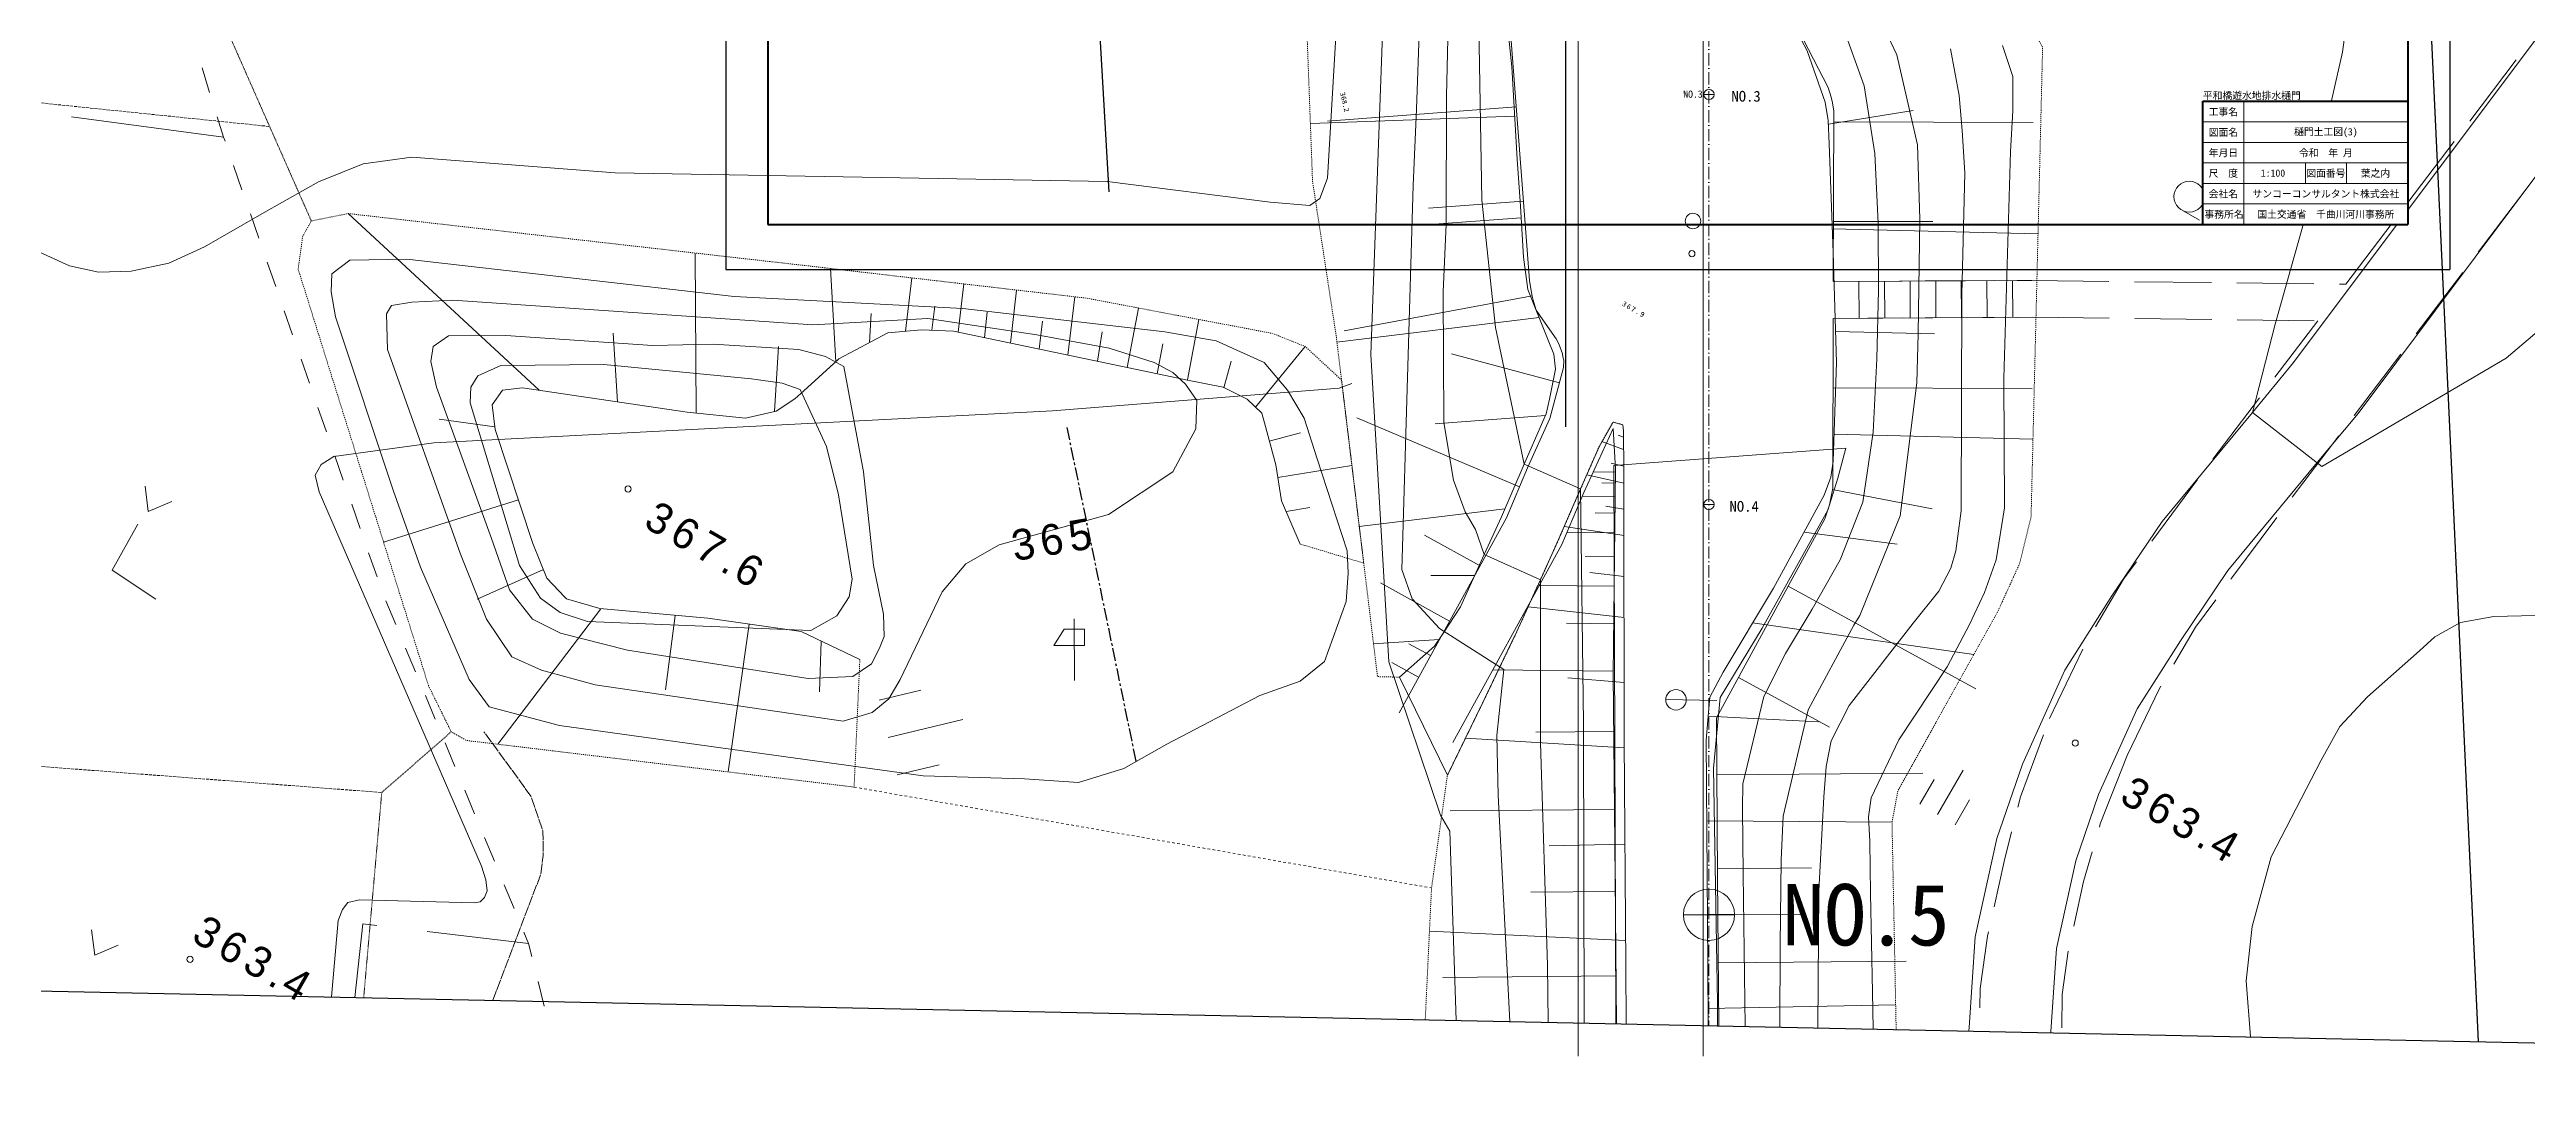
# Model space of a CAD drawing. Header units: millimetres. Extents: x 604133 to 1296463, y 247237 to 595748.
# Drawn here: x 1066809 to 1187629, y 337505 to 388067 of the extents above; entities that cross this region are included whole.
import ezdxf
from ezdxf.enums import TextEntityAlignment as Align

# ---------------------------------------------------------------- set-up
doc = ezdxf.new("R2010")
doc.units = ezdxf.units.MM
doc.header["$LTSCALE"] = 100
for name, pattern in [('561019', [1, 0.5, -0.5]), ('56201', [2.5, 1.25, -1.25]), ('56301', [0.5, 0.25, -0.25]), ('56302', [2, 1.5, -0.5]), ('57103', [5.5, 5, -0.5]), ('CENTER', [2, 1.25, -0.25, 0.25, -0.25]), ('SXF_一点短鎖線', [9.25, 6, -1.5, 0.25, -1.5])]:
    doc.linetypes.add(name, pattern=pattern)
doc.layers.get('Defpoints').update_dxf_attribs({"color": 153})
for name, color, linetype, lineweight in [('D-BGD', 7, 'Continuous', 13), ('D-BGD-数値図化', 7, 'Continuous', 13), ('D-BMK', 2, 'SXF_一点短鎖線', 13), ('D-BMK-HTXT', 7, 'Continuous', 13), ('D-BYP-STR3', 2, 'Continuous', 13), ('D-BYP-TXT', 7, 'Continuous', 13), ('D-TTL', 2, 'Continuous', 140), ('D-TTL-FRAM', 2, 'Continuous', 50), ('D-TTL-LINE', 7, 'Continuous', 13), ('D-TTL-TXT', 7, 'Continuous', 13), ('●予備設計_LP横断', 7, 'Continuous', 13)]:
    doc.layers.add(name, color=color, linetype=linetype, lineweight=lineweight)
doc.layers.add('D-WORK2', color=11, linetype='Continuous', plot=False)
doc.styles.add('MS ゴシック', font='MS Gothic.ttf')
doc.styles.add('Style-WORKING', font='WORKING.shx')
doc.styles.add('ＭＳ ゴシック', font='MS Gothic.ttf')

# ---------------------------------------------------------------- blocks, each defined once
blk = doc.blocks.new('M2244_1')
at = {"layer": 'D-BGD', "linetype": 'Continuous', "lineweight": 15}
blk.add_line((0, 0), (2.5, 0), dxfattribs=at)
blk.add_circle((2, 0), 0.5, dxfattribs=at)
blk = doc.blocks.new('M6313')
at = {"layer": '●予備設計_LP横断', "linetype": 'Continuous', "lineweight": 9, "flags": 128}
blk.add_lwpolyline([(-0.75, 0), (0, -1), (0.75, 0)], dxfattribs=at)
blk = doc.blocks.new('M6216')
at = {"layer": 'D-BGD-数値図化', "linetype": 'Continuous', "lineweight": 15}
for p, q in [((0.75, -1.3), (-0.75, 1.3)), ((-0.93, 0.61), (-0.97, -0.33))]:
    blk.add_line(p, q, dxfattribs=at)
at = {"layer": 'D-BGD-数値図化', "linetype": 'Continuous', "lineweight": 15, "flags": 128}
for points in [[(0.33, 0.42), (-0.97, -0.33)], [(-0.93, 0.61), (-0.07, 1.11)], [(-0.07, 1.11), (0.33, 0.42)]]:
    blk.add_lwpolyline(points, dxfattribs=at)
blk = doc.blocks.new('M6331')
at = {"layer": '●予備設計_LP横断', "linetype": 'Continuous', "lineweight": 9}
blk.add_line((0, -0.75), (1, -0.75), dxfattribs=at)
blk.add_circle((0, 0), 0.75, dxfattribs=at)
blk = doc.blocks.new('M7312')
at = {"layer": '●予備設計_LP横断', "linetype": 'Continuous', "lineweight": 20}
blk.add_circle((0, 0), 0.15, dxfattribs=at)
blk = doc.blocks.new('M6334')
at = {"layer": '●予備設計_LP横断', "linetype": 'Continuous', "lineweight": 9}
for p, q in [((0, -1.25), (0, 1.25)), ((-1, -1.25), (-1, 0.15)), ((1, -1.25), (1, 0.15))]:
    blk.add_line(p, q, dxfattribs=at)
blk = doc.blocks.new('21311212131313131')
at = {"layer": 'D-BGD', "linetype": 'Continuous'}
for p, q in [((2649638.1841, -1189332.742, 363585.9803), (2646606.0254, -1187126.7469, 363562.9803)), ((2656021.8855, -1188785.9822, 363617.9803), (2652988.3695, -1186580.3841, 363593.9803)), ((2653680.7145, -1192275.3984, 363617.9803), (2650649.036, -1190068.5261, 363593.9803)), ((2660065.3762, -1191726.8843, 363648.9803), (2657031.8602, -1189521.2862, 363625.9803)), ((2664108.867, -1194667.7863, 363680.9803), (2661075.8311, -1192461.3111, 363656.9803)), ((2657723.725, -1195217.1776, 363649.9803), (2654692.0465, -1193010.3054, 363625.9803)), ((2657726.3775, -1195518.4598, 363649.9803), (2657723.725, -1195217.1776, 363649.9803)), ((2668152.3577, -1197608.6884, 363712.9803), (2665119.3219, -1195402.2131, 363688.9803)), ((2657768.3838, -1200518.8631, 363646.9803), (2657736.2004, -1196768.7591, 363648.9803)), ((2662330.9123, -1198571.5517, 363683.9803), (2659531.772, -1196537.5811, 363659.9803)), ((2659564.9617, -1200464.9419, 363653.9803), (2659532.7783, -1196714.8379, 363659.9803)), ((2672221.8429, -1200512.5191, 363719.9803), (2669165.1303, -1198340.9639, 363719.9803)), ((2666376.2406, -1201511.1797, 363718.9803), (2663342.2444, -1199306.4587, 363692.9803)), ((2657809.9932, -1205517.909, 363642.9803), (2657778.6869, -1201768.2852, 363645.9803)), ((2659606.5711, -1205463.9878, 363646.9803), (2659575.2648, -1201714.364, 363652.9803)), ((2670450.4445, -1204408.4732, 363719.9803), (2667393.7319, -1202236.9181, 363719.9803)), ((2657851.9995, -1210518.3122, 363639.9803), (2657820.6932, -1206768.6885, 363641.9803)), ((2659648.5774, -1210464.3911, 363639.9803), (2659617.2711, -1206714.7673, 363644.9803)), ((2679189.2712, -1209214.0936, 363719.9803), (2675772.7026, -1207668.6475, 363680.9803)), ((2655539.8042, -1220310.4056), (2655577.5506, -1210271.3072)), ((2658108.5483, -1220212.278, 368399.9801), (2657851.9995, -1210518.3122, 363639.9803)), ((2657871.2502, -1211239.0947, 363993.9803), (2657851.9995, -1210518.3122, 363639.9803)), ((2659904.294, -1220180.702, 368409.9801), (2659648.5774, -1210464.3911, 363639.9803)), ((2659668.3533, -1211207.1217, 364003.9803), (2659648.5774, -1210464.3911, 363639.9803)), ((2663294.6787, -1220110.0602), (2663119.5712, -1210392.2762)), ((2665550.7084, -1220016.4208), (2665587.2079, -1210308.9428)), ((2650316.6113, -1220347.2292), (2650146.3057, -1210620.6735)), ((2657877.1292, -1211465.7606, 364104.9803), (2659673.4574, -1211418.543, 364107.9803)), ((2657989.7008, -1215725.0077, 366196.9802), (2657900.6644, -1212359.8943, 364543.9803)), ((2657910.2577, -1212715.1378, 364718.9803), (2659706.5859, -1212667.9202, 364721.9803)), ((2659786.3236, -1215693.9119, 366206.9802), (2659697.7674, -1212327.9213, 364554.9803)), ((2673012.348, -1222100.9628), (2677819.0024, -1212841.7046)), ((2674830.0587, -1223799.4685), (2676145.5055, -1212972.9761)), ((2657943.3861, -1213964.515, 365331.9803), (2659739.7144, -1213917.2973, 365334.9803)), ((2655175.5034, -1220259.6755), (2655083.1477, -1215409.5551)), ((2657976.5146, -1215213.8921, 365945.9802), (2659771.9657, -1215166.1943, 365947.9802)), ((2660542.943, -1220050.735), (2660563.8178, -1215226.7691)), ((2668255.6928, -1220044.2108), (2669086.7884, -1215152.4036)), ((2682274.7341, -1225381.6781), (2681990.7799, -1215342.0985)), ((2650444.4247, -1220607.7313), (2649691.3403, -1216492.7035)), ((2658009.1629, -1216464.1465, 366558.9802), (2659805.4911, -1216416.9289, 366561.9802)), ((2691436.3851, -1225118.7299), (2691168.635, -1215965.8505)), ((2693679.8229, -1225580.1777), (2693306.2078, -1216431.5346)), ((2658108.5483, -1220212.278, 368399.9801), (2658019.5119, -1216847.1646, 366747.9802)), ((2658042.2914, -1217713.5237, 367172.9802), (2659838.2226, -1217664.9487, 367174.9802)), ((2659904.294, -1220180.702, 368409.9801), (2659815.2576, -1216815.5886, 366757.9802)), ((2670350.1027, -1221384.8971), (2670840.507, -1216823.0613)), ((2684526.9952, -1225831.1862), (2684403.4154, -1216795.1095)), ((2658075.4198, -1218962.9008, 367785.9801), (2659871.3511, -1218914.3259, 367787.9801)), ((2677503.6158, -1224434.246), (2679841.701, -1219934.2066)), ((2679422.1538, -1225864.8007), (2679588.7473, -1220476.2567)), ((2686857.5445, -1225256.9908), (2686719.2836, -1220678.1501)), ((2689103.4074, -1225705.6225), (2688979.1103, -1221159.502)), ((2681052.5788, -1229928.1887), (2680752.7691, -1237686.2313)), ((2685752.7133, -1229799.3542), (2685913.7056, -1233493.9998)), ((2690452.8478, -1229670.5196), (2690195.7436, -1239241.964)), ((2665907.9474, -1230281.0833), (2665812.3029, -1230539.292)), ((2666507.6956, -1230263.7043), (2666149.8967, -1231327.6657)), ((2667327.2173, -1230239.9568), (2667191.9891, -1230860.0657)), ((2667619.4003, -1230640.2487), (2667632.9165, -1231719.284)), ((2668146.7335, -1230216.0201), (2667784.7747, -1232033.8143)), ((2668156.517, -1230637.8764), (2668163.4999, -1231291.521)), ((2668810.1615, -1230630.8936), (2668830.8519, -1232238.2739)), ((2669422.0328, -1230183.8269), (2669292.543, -1231066.8061)), ((2669616.2527, -1230616.1626), (2669629.128, -1231592.2436)), ((2670697.4438, -1230156.0104), (2670324.2536, -1233079.1701)), ((2670587.5318, -1230612.0589), (2670612.7084, -1232940.1194)), ((2671747.1762, -1230597.0697), (2671769.7223, -1232034.4602)), ((2672696.9467, -1230112.4017), (2672548.9143, -1231781.9563)), ((2673188.5364, -1230588.0971), (2673222.8768, -1234232.2183)), ((2674696.4495, -1230068.7929), (2674281.3256, -1234762.9726)), ((2675015.3989, -1230562.1553), (2675036.6058, -1232876.6422)), ((2677329.8858, -1230540.9484), (2677388.762, -1236410.1758)), ((2677874.5385, -1229999.4794), (2677699.095, -1232758.834)), ((2680264.5952, -1230448.8606), (2680382.4909, -1234252.7269)), ((2684063.6596, -1230339.7364), (2684302.0147, -1238359.2863)), ((2688073.4345, -1230220.5589), (2688193.253, -1234333.2881)), ((2692186.1637, -1230100.7405), (2692431.0521, -1238545.6811)), ((2663321.3954, -1233451.7343), (2662014.0107, -1238755.4257)), ((2660166.7435, -1234515.2249), (2661567.8303, -1244351.5525)), ((2664930.2927, -1234101.0859), (2665447.5104, -1239483.8004)), ((2649909.0509, -1235856.6447), (2650797.6643, -1245041.5974)), ((2650363.4297, -1235919.678), (2650942.8138, -1245868.8955)), ((2654499.5424, -1235405.5512), (2654945.0018, -1240027.1595)), ((2655328.5381, -1235498.6582), (2655760.2043, -1240163.8377)), ((2659110.906, -1234874.6808), (2661008.3817, -1244007.702)), ((2668439.0937, -1235307.1213), (2665245.7026, -1243306.2678)), ((2669523.428, -1235993.7342), (2670532.0396, -1243074.6902)), ((2672322.1726, -1237147.8539), (2670895.8112, -1239878.3286)), ((2672812.4752, -1237397.724), (2672845.6526, -1239536.7325)), ((2675052.6473, -1238574.2153), (2673265.3098, -1241984.9077)), ((2675961.5832, -1239069.673), (2676241.6685, -1242261.4104)), ((2676751.2068, -1239469.8689), (2676201.2913, -1240536.8707)), ((2677840.3099, -1240964.4348), (2682567.5174, -1238524.7153)), ((2677813.4067, -1240028.556), (2677124.2356, -1241349.9352)), ((2668230.5476, -1247097.6883), (2667574.1118, -1243496.3159)), ((2669882.2147, -1246653.6346), (2669650.1743, -1245511.0677)), ((2664823.0926, -1248256.1899), (2661813.5689, -1245891.7801)), ((2666458.9698, -1247548.7069), (2666032.4302, -1246038.4586)), ((2663907.2012, -1249814.1709), (2662599.5482, -1249485.0035)), ((2663564.7078, -1251604.6081), (2660602.97, -1251106.9497)), ((2663291.3337, -1253081.1408), (2661822.0994, -1252834.2439)), ((2663015.3315, -1254557.1866), (2660105.3882, -1254068.2312)), ((2662744.1561, -1256007.4196), (2661304.086, -1255817.6468)), ((2662472.9806, -1257457.6526), (2659622.6438, -1257187.5168)), ((2662209.8582, -1258864.8182), (2660848.9925, -1258735.8445)), ((2661946.7357, -1260271.9837), (2659353.6101, -1260026.2247)), ((2661707.3572, -1261552.1682), (2660469.2946, -1261434.833)), ((2681302.9923, -1265832.9491), (2680341.5638, -1262208.0031)), ((2661467.9787, -1262832.3528), (2659108.8538, -1262608.7708)), ((2683116.3425, -1265352.715), (2682577.9392, -1263322.8346)), ((2661397.8971, -1264114.7987), (2660229.0946, -1263996.8444)), ((2679490.9995, -1266312.7862), (2678953.4734, -1264283.386)), ((2661471.51, -1265396.497), (2658868.0361, -1265149.7572)), ((2662068.4019, -1267153.5115), (2660650.5423, -1267096.1959)), ((2663033.1848, -1268775.2091), (2658491.795, -1269119.665)), ((2676667.5219, -1269199.1913), (2679144.699, -1269226.723)), ((2665518.2343, -1271714.4), (2662347.7575, -1271585.6071)), ((2675915.0914, -1272723.7132), (2683139.9642, -1273600.2351)), ((2665671.8397, -1275528.748), (2657876.6106, -1275735.8555)), ((2675560.6131, -1276345.4115), (2679201.6251, -1276746.1585)), ((2665207.3004, -1279371.888), (2661873.4977, -1279655.7201)), ((2675313.5413, -1279977.2713), (2682023.2499, -1284866.9039)), ((2673453.2741, -1282822.2689), (2674970.8181, -1286019.5778)), ((2694748.2406, -1282335.3469, 364686.9803), (2693542.0702, -1282662.3174, 364687.9803)), ((2664724.9313, -1283213.1546), (2656304.8914, -1292698.0806)), ((2670091.844, -1284105.1919), (2672287.7521, -1290640.882)), ((2690016.213, -1283907.1386, 364664.9803), (2688872.8215, -1284410.9814, 364647.9803)), ((2691228.7819, -1288118.7433, 364058.9803), (2691709.3009, -1283159.2817, 364689.9803)), ((2666547.6002, -1285336.4498), (2666241.9366, -1288048.1624)), ((2687729.8269, -1284916.1816, 364630.9803), (2686585.9552, -1285420.9016, 364613.9803)), ((2685442.9606, -1285926.1018, 364596.9803), (2684299.0889, -1286430.8218, 364579.9803)), ((2683156.0943, -1286936.022, 364562.9803), (2682012.2226, -1287440.742, 364545.9803)), ((2678582.8419, -1288954.9852, 364494.9803), (2677438.9701, -1289459.7052, 364477.9803)), ((2680869.228, -1287945.9422, 364528.9803), (2679725.8364, -1288449.785, 364511.9803)), ((2676295.9756, -1289964.9054, 364460.9803), (2675152.1038, -1290469.6254, 364443.9803)), ((2673988.1979, -1290923.4767, 364432.9803), (2672816.4167, -1291360.4762, 364422.9803)), ((2669303.3908, -1292669.3236, 364394.9803), (2668131.6096, -1293106.3231, 364384.9803)), ((2671645.1157, -1291796.5986, 364413.9803), (2670474.6918, -1292233.2012, 364403.9803)), ((2666960.3086, -1293542.4455, 364375.9803), (2665789.0075, -1293978.5679, 364365.9803)), ((2664617.7065, -1294414.6903, 364356.9803), (2663445.9253, -1294851.6898, 364346.9803)), ((2659932.8994, -1296160.5372, 364318.9803), (2658761.1181, -1296597.5367, 364308.9803)), ((2662275.5014, -1295288.2924, 364337.9803), (2661104.2004, -1295724.4148, 364327.9803)), ((2657589.8171, -1297033.6591, 364299.9803), (2656418.5161, -1297469.7815, 364289.9803)), ((2655246.7349, -1297906.781, 364280.9803), (2654076.311, -1298343.3836, 364270.9803)), ((2650537.2964, -1299581.0019, 364197.9803), (2649353.1258, -1299978.1579, 364163.9803)), ((2652700.3439, -1298855.5705, 364259.9803), (2651874.8472, -1306300.7085, 363889.9803))]:
    blk.add_line(p, q, dxfattribs=at)
at = {"layer": 'D-BGD', "linetype": '56201'}
blk.add_line((2683749.9405, -1267446.109), (2688078.3427, -1239185.0873), dxfattribs=at)
at = {"layer": 'D-BGD', "linetype": '56302'}
blk.add_line((2683077.0273, -1316035.5382), (2684495.2262, -1290477.0272), dxfattribs=at)
at = {"layer": 'D-BGD', "linetype": 'Continuous', "flags": 128}
for points, elevation in [([(2662413.4755, -1171625.2019), (2669108.2963, -1175714.2907), (2670825.6186, -1177127.5329), (2672144.5701, -1178674.9639), (2673143.6688, -1180783.7603), (2673613.7394, -1184287.9237), (2673772.7757, -1187648.0362), (2674096.8804, -1189267.6118), (2674812.8686, -1190506.6189), (2675524.4232, -1191251.8423), (2677810.8179, -1193739.3017), (2679286.1522, -1195053.1317), (2680942.2941, -1195922.1442), (2685719.3306, -1198272.7832), (2689135.5108, -1199131.7137), (2691781.137, -1199363.6071), (2694508.8492, -1199095.5975)], 362999.9804), ([(2641461.8353, -1195042.9465), (2646409.4462, -1195601.3408), (2654684.044, -1197310.7093), (2659738.7434, -1198610.6109), (2664061.6972, -1199635.3319), (2666634.887, -1196188.5686), (2661155.4483, -1187307.4616), (2659480.3675, -1185408.8869)], 362999.9804), ([(2694508.8492, -1217504.3665), (2692713.843, -1217566.4604), (2687904.8985, -1217766.8602), (2685366.5121, -1217863.8628), (2684167.1782, -1217947.1876), (2683244.6864, -1217830.9343), (2680383.3364, -1216554.0943), (2676775.728, -1214262.2243), (2674697.9078, -1213215.9511), (2673113.9822, -1212510.7366), (2671503.7685, -1211982.6575), (2668970.1428, -1211627.391), (2662642.2508, -1211793.1491), (2654361.8688, -1211729.1096), (2651588.0888, -1211693.8289), (2649607.2616, -1211624.0843), (2647935.6245, -1211651.7796), (2646422.6477, -1212201.8261)], 363999.9803), ([(2694508.8492, -1220197.7193), (2687828.4859, -1220299.2356), (2683233.4191, -1220140.184), (2681767.6131, -1220060.5315), (2680499.1354, -1219849.4957), (2678755.7258, -1219004.532), (2674683.4035, -1215972.6039), (2673095.8124, -1214740.9652), (2671961.7109, -1214178.2577), (2671121.3387, -1213959.8947), (2669154.2314, -1213738.0556), (2658609.7653, -1213928.0223), (2652676.4151, -1213906.1937), (2650622.6763, -1214075.844), (2648912.0097, -1214262.2991), (2646642.0878, -1214733.1368)], 364999.9803), ([(2642214.0332, -1219714.7438), (2646999.0761, -1217344.3068), (2651358.5504, -1216246.8884), (2654970.0491, -1216043.0641), (2660573.2281, -1216014.109), (2662964.9054, -1216035.159), (2669466.3074, -1216701.9916), (2674369.5369, -1218572.2148), (2674845.7983, -1218858.019), (2679023.6242, -1221003.7519), (2684219.0906, -1222104.8253), (2686360.342, -1222168.9089), (2690498.4134, -1222125.6658), (2694508.8492, -1222051.2244)], 365999.9802), ([(2645535.3296, -1220045.1952), (2648539.8083, -1218896.8649), (2651832.5754, -1218311.0681), (2655216.0251, -1218078.1644), (2658491.9882, -1217991.6256), (2661834.6675, -1218012.292), (2665415.9477, -1218103.1554), (2668829.6666, -1218535.5041), (2671667.6584, -1219586.3697), (2674096.2933, -1220910.1948), (2676285.8471, -1222164.7001), (2678404.8232, -1223175.3616), (2682695.7505, -1224110.7277), (2683892.8183, -1224100.2648), (2687089.0687, -1224003.1493), (2694508.8492, -1223753.3225)], 366999.9802), ([(2694508.8492, -1225094.4473), (2693371.8236, -1225121.4455), (2681951.8825, -1225554.9289), (2678498.6988, -1225305.0425), (2675076.807, -1223325.7478), (2669253.2495, -1220235.7586), (2667695.6723, -1219784.3762), (2666216.6496, -1219422.7391), (2667297.4766, -1230728.5045), (2694173.4505, -1230069.1377), (2694508.8492, -1230058.5291)], 367999.9801), ([(2679911.1663, -1231935.7969), (2668479.6489, -1232319.6215), (2667329.6829, -1235090.8217), (2660699.7617, -1236637.1297), (2654496.4432, -1237435.4029), (2637506.3425, -1238068.6825), (2632710.6617, -1237840.8486), (2632323.1601, -1234462.8293), (2616051.0047, -1233903.3456), (2605419.7616, -1233743.6971), (2592699.1795, -1233495.9421), (2584605.5577, -1233740.4889)], 366999.9802), ([(2679911.1663, -1231935.7969), (2694508.8492, -1231609.4405)], 366999.9802), ([(2680907.7549, -1234015.8583), (2691732.7564, -1233455.0496), (2694508.8492, -1233368.0044)], 365999.9802), ([(2583308.4243, -1236041.2311), (2597019.499, -1236141.4955), (2607490.4019, -1236460.7561), (2611872.7226, -1236708.5494), (2612256.1521, -1240087.7596), (2623293.0559, -1239677.1553), (2638573.7824, -1239063.4527), (2642958.7403, -1239204.3861), (2645990.1365, -1239243.891), (2649444.228, -1239265.1265), (2655700.3083, -1239140.9988), (2659012.4858, -1239223.63), (2665385.0682, -1239059.5364), (2668179.506, -1238528.1265), (2669716.6588, -1237929.7528), (2670565.5932, -1237401.5177), (2671771.8717, -1236951.4822), (2672942.0956, -1234189.0919), (2680907.7549, -1234015.8583)], 365999.9802), ([(2646002.5087, -1240654.0511), (2650127.0198, -1240710.5483), (2653862.1039, -1240793.2666), (2672588.4238, -1240957.693), (2674011.2708, -1240424.4283), (2675432.7489, -1239062.7465), (2677356.7776, -1235875.0889), (2680586.5352, -1236152.0085), (2683495.1152, -1236028.5159), (2694508.8492, -1235231.6488)], 364999.9803), ([(2694508.8492, -1237853.6786), (2685298.6865, -1238346.2828), (2684521.4997, -1238822.5921), (2677097.3582, -1241494.8269), (2662136.5812, -1242686.1153)], 363999.9803), ([(2662136.5812, -1242686.1153), (2644244.0305, -1242412.6662)], 363999.9803), ([(2655945.4803, -1313679.8181), (2659141.9353, -1306235.2674), (2659406.9123, -1304816.1931), (2659331.1979, -1303232.2723), (2658906.9483, -1301393.7082), (2658079.1672, -1299671.6873), (2656262.6393, -1296692.4454), (2654780.6646, -1294187.0602), (2653869.9155, -1292025.1663), (2653488.2145, -1289656.9763), (2654051.4251, -1279725.4743), (2653991.291, -1263964.5855), (2653973.6396, -1255714.7253), (2654818.213, -1247745.3526), (2654928.5825, -1245815.266), (2654579.9115, -1245335.9608), (2653589.4735, -1244977.3043), (2638376.1595, -1244405.7899)], 362999.9804)]:
    blk.add_lwpolyline(points, dxfattribs=dict(at, elevation=elevation))
for points in [[(2694508.8492, -1212829.7797), (2694346.5424, -1212828.4715), (2689914.5056, -1212629.8442), (2685097.1923, -1211673.0838), (2681445.8223, -1210496.1553), (2676812.9112, -1208517.4058), (2673146.7576, -1206307.4898), (2669466.1906, -1203919.8177), (2664061.6972, -1199635.3319), (2661592.2097, -1197678.0819), (2651374.3085, -1190349.2835), (2637086.397, -1180094.7061), (2639418.1833, -1176845.2606)], [(2639418.1833, -1176845.2606), (2653705.2176, -1187099.3578), (2664002.0443, -1194483.9034), (2666448.4951, -1196422.842), (2671802.1322, -1200666.9467), (2675269.0233, -1202915.984), (2678639.2782, -1204947.9535), (2682847.9627, -1206745.7673), (2686103.1179, -1207794.716), (2690397.1243, -1208647.4048), (2694452.968, -1208829.3363), (2694508.8492, -1208829.7896)], [(2694508.8492, -1225557.4784), (2691570.549, -1225637.9312), (2680590.0773, -1225939.2039), (2679051.1147, -1225841.1634), (2678491.7102, -1225805.1137), (2677261.601, -1225188.7079), (2673112.2911, -1222818.0376), (2668527.3973, -1220439.2002), (2667643.1984, -1220123.8825), (2666873.7425, -1220032.1247), (2662058.7268, -1219974.9723), (2656686.9467, -1220243.4675), (2651396.9093, -1220552.1516), (2650264.0026, -1220618.2593), (2649373.4809, -1220785.1365), (2646882.9721, -1221723.4766), (2641907.2356, -1224479.7372)], [(2633919.1306, -1227070.105), (2636920.2729, -1226852.4996), (2637865.9019, -1226659.9283), (2639095.3444, -1226092.6092), (2640534.4395, -1225267.2693), (2641907.2356, -1224479.7372), (2646882.9721, -1221723.4766), (2649373.4809, -1220785.1365), (2650264.0026, -1220618.2593), (2651396.9093, -1220552.1516), (2656686.9467, -1220243.4675), (2662058.7268, -1219974.9723), (2666873.7425, -1220032.1247), (2667643.1984, -1220123.8825), (2668527.3973, -1220439.2002), (2673112.2911, -1222818.0376), (2677261.601, -1225188.7079), (2678491.7102, -1225805.1137), (2679051.1147, -1225841.1634), (2680590.0773, -1225939.2039)], [(2680590.0773, -1225939.2039), (2691570.549, -1225637.9312), (2694508.8492, -1225557.4784)], [(2680699.3755, -1229937.8703), (2668733.1673, -1230198.8509), (2667515.4703, -1230234.5018), (2665602.928, -1230289.9219), (2665309.5852, -1230319.7215), (2665261.2657, -1230499.6166), (2665181.1578, -1230800.0541), (2666402.7326, -1231465.3696)], [(2665309.5852, -1230319.7215), (2665602.928, -1230289.9219), (2667515.4703, -1230234.5018), (2668733.1673, -1230198.8509), (2680699.3755, -1229937.8703), (2691684.3163, -1229636.7641), (2694508.8492, -1229559.3043)], [(2694508.8492, -1229559.3043), (2691684.3163, -1229636.7641), (2680699.3755, -1229937.8703)], [(2666402.7326, -1231465.3696), (2668479.6489, -1232319.6215), (2671076.1912, -1233388.7937), (2672942.0956, -1234189.0919), (2675530.4364, -1235298.2358)], [(2642517.3472, -1236780.7177), (2647961.4938, -1236107.2236), (2652466.8373, -1235755.4418), (2654759.7462, -1235544.5763), (2657240.6684, -1235344.2932), (2658806.8144, -1235096.9628), (2661175.2502, -1234083.8152), (2661927.6087, -1233769.4798), (2662658.5067, -1233658.8635), (2664139.8338, -1233922.5788), (2664858.8438, -1234071.0834), (2665261.1413, -1234240.0143), (2667329.6829, -1235090.8217), (2669914.3419, -1236154.6285), (2671771.8717, -1236951.4822), (2674347.8489, -1238056.1379), (2675624.7626, -1238857.7715), (2676294.6724, -1239279.227), (2677840.3099, -1240964.4348)], [(2665261.1413, -1234240.0143), (2664858.8438, -1234071.0834), (2664139.8338, -1233922.5788), (2662658.5067, -1233658.8635), (2661927.6087, -1233769.4798), (2661175.2502, -1234083.8152), (2658806.8144, -1235096.9628), (2657240.6684, -1235344.2932)], [(2674347.8489, -1238056.1379), (2671771.8717, -1236951.4822), (2669914.3419, -1236154.6285), (2667329.6829, -1235090.8217), (2665261.1413, -1234240.0143)], [(2635418.1082, -1237518.3251), (2642517.3472, -1236780.7177), (2647961.4938, -1236107.2236), (2652466.8373, -1235755.4418), (2654759.7462, -1235544.5763), (2657240.6684, -1235344.2932)], [(2682567.5174, -1238524.7153), (2678989.8195, -1236871.6804), (2677296.415, -1236101.9729), (2675530.4364, -1235298.2358)], [(2674347.8489, -1238056.1379), (2675624.7626, -1238857.7715), (2676294.6724, -1239279.227), (2677840.3099, -1240964.4348)], [(2671449.2086, -1245939.6127), (2669359.1588, -1246891.972), (2667614.0533, -1247210.059), (2665570.2731, -1247809.2554), (2665106.0576, -1247945.0196), (2664444.3694, -1248672.6635), (2663885.9712, -1249859.2857), (2663551.5921, -1251675.8614), (2663424.1136, -1252371.0406), (2661425.7451, -1263058.2155), (2661384.573, -1264620.3297), (2661567.948, -1266257.4877), (2662888.6844, -1268622.1633), (2663118.1626, -1268865.2121), (2664476.6304, -1270300.8913), (2664883.5586, -1270730.006), (2665497.109, -1271631.3454), (2665875.7634, -1273120.038), (2665634.4593, -1275970.2794), (2664623.5204, -1284020.7232), (2664759.2942, -1285001.3814), (2665480.3359, -1285491.8697), (2666679.49, -1285317.2434), (2672198.8659, -1283356.788), (2673874.5837, -1282642.7435), (2674790.481, -1281746.4528), (2674867.1328, -1281670.9909), (2675310.0247, -1280028.9631), (2675669.0007, -1274752.1558), (2676223.7094, -1270179.88), (2677528.676, -1267296.3063)]]:
    blk.add_lwpolyline(points, dxfattribs=at)
at = {"layer": 'D-BGD', "linetype": 'Continuous', "extrusion": (0.060987, 0.08587, 0.994438), "elevation": 421580.1956}
blk.add_lwpolyline([(-2878788.6954, -527323.1148), (-2876700.8796, -527095.245), (-2875051.6653, -527095.245)], dxfattribs=at)
at = {"layer": 'D-BGD', "linetype": 'Continuous', "extrusion": (-0.103847, -0.202644, 0.973731), "elevation": 320024.8803}
blk.add_lwpolyline([(2935610.3857, 228815.2485), (2931984.3632, 228639.5813), (2931864.4352, 228643.973)], dxfattribs=at)
at = {"layer": 'D-BGD', "linetype": 'Continuous', "extrusion": (0.056604, 0.079729, 0.995208), "elevation": 417108.9155}
blk.add_lwpolyline([(-2879700.4786, -525858.8162), (-2877024.4654, -525572.4575), (-2875966.2925, -525572.4575)], dxfattribs=at)
at = {"layer": 'D-BGD', "linetype": 'Continuous', "extrusion": (-0.105469, -0.20622, 0.972805), "elevation": 319649.8557}
blk.add_lwpolyline([(2935730.6424, 227794.3016), (2939293.8582, 228226.0326), (2939450.8649, 228260.5711)], dxfattribs=at)
at = {"layer": 'D-BGD', "linetype": 'Continuous', "extrusion": (0.146462, 0.685859, 0.712844), "elevation": -175088.7749}
blk.add_lwpolyline([(-2878493.301, 696830.6247), (-2880004.924, 696941.8431), (-2882238.8317, 696896.2151)], dxfattribs=at)
at = {"layer": 'D-BGD', "linetype": 'Continuous', "extrusion": (0.014774, 0.004878, 0.999879), "elevation": 397732.8352}
blk.add_lwpolyline([(2684854.052, -1210021.8011), (2686969.1254, -1210277.7875), (2688588.9638, -1210263.8197)], dxfattribs=at)
at = {"layer": 'D-BGD', "linetype": '561019', "flags": 128}
for points in [[(2494508.8492, -1220362.731), (2502568.1938, -1220258.7543), (2502893.2618, -1220254.3025), (2505968.9706, -1220281.5844), (2533646.6748, -1220529.6704), (2555247.3327, -1219423.2209), (2574682.3776, -1218318.0141), (2575877.9982, -1218262.2975), (2607350.0318, -1216798.0533), (2630746.0107, -1217401.774), (2633752.1022, -1217183.4579), (2635812.956, -1216221.9558), (2646480.1569, -1210237.1016), (2669388.8157, -1210323.2366), (2671678.4637, -1210836.7904), (2674039.248, -1211855.5625), (2682867.6468, -1216539.2122), (2684403.4154, -1216795.1095), (2694508.8492, -1216382.4207)], [(2694508.8492, -1239357.8209), (2688078.3427, -1239185.0873), (2684602.2686, -1238768.7647), (2682567.5174, -1238524.7153), (2678989.8195, -1236871.6804), (2677296.415, -1236101.9729), (2675530.4364, -1235298.2358), (2672942.0956, -1234189.0919), (2671076.1912, -1233388.7937), (2668479.6489, -1232319.6215), (2666402.7326, -1231465.3696), (2665181.1578, -1230800.0541), (2665261.2657, -1230499.6166), (2665309.5852, -1230319.7215)], [(2677840.3099, -1240964.4348), (2677835.9537, -1241622.1323), (2677833.568, -1242034.6602), (2661323.2078, -1244386.3965), (2656577.7941, -1245212.1153), (2653743.5893, -1245705.7947), (2642030.2107, -1246387.9132), (2632752.6546, -1246927.142), (2602586.2323, -1249371.7554), (2584901.8668, -1249696.7909), (2578358.5427, -1250455.9974), (2572758.8599, -1252638.1188), (2569100.8428, -1254403.4106), (2566188.8594, -1257069.6056), (2565725.9984, -1256736.4155), (2564042.2847, -1255526.2582), (2564021.7962, -1255511.6219)], [(2677528.676, -1267296.3063), (2677994.5827, -1267307.3928), (2680290.9954, -1267362.9344), (2682587.8884, -1267417.5988), (2683749.9405, -1267446.109), (2681870.9485, -1286403.4911), (2681464.5397, -1287150.0403), (2679250.7219, -1288301.4134), (2659058.6391, -1295085.6945), (2657453.2551, -1294896.5706), (2656699.9191, -1294492.1466), (2656304.8914, -1292698.0806), (2658396.3452, -1270126.8027), (2659676.1868, -1256622.5578), (2661209.0359, -1247500.0414), (2661813.5689, -1245891.7801), (2663411.2191, -1244089.5834), (2672314.0696, -1242820.809), (2672119.6196, -1243523.7871), (2671482.7512, -1245820.0306), (2671449.2086, -1245939.6127)]]:
    blk.add_lwpolyline(points, dxfattribs=at)
at = {"layer": 'D-BGD', "linetype": 'Continuous', "extrusion": (-0.145911, -0.383944, 0.911755), "elevation": 404968.8599}
blk.add_lwpolyline([(2938590.2222, -13221.1845), (2938075.6009, -13299.0937), (2934847.8616, -13396.4802)], dxfattribs=at)
at = {"layer": 'D-BGD', "linetype": 'Continuous', "extrusion": (0.185131, 0.906387, 0.379722), "elevation": -462387.701}
blk.add_lwpolyline([(-2876532.3656, 583200.1929), (-2874270.0985, 583232.6218), (-2872786.1006, 583134.2541)], dxfattribs=at)
at = {"layer": 'D-BGD', "linetype": 'Continuous', "extrusion": (0.01292, 0.00774, 0.999887), "elevation": 389251.0917}
blk.add_lwpolyline([(2688450.1217, -1215369.554), (2687491.9953, -1215378.6305), (2684939.218, -1215064.2633), (2684724.1773, -1215021.7989)], dxfattribs=at)
at = {"layer": 'D-BGD', "linetype": 'Continuous', "extrusion": (-0.01204, -0.165386, 0.986155), "elevation": 534626.329}
blk.add_lwpolyline([(2759747.258, -957489.3367), (2749770.8007, -958333.6056), (2747821.3181, -958635.1302)], dxfattribs=at)
at = {"layer": 'D-BGD', "linetype": 'Continuous', "flags": 128}
for points, elevation in [([(2662635.5188, -1247878.5178), (2663957.3285, -1246717.6423), (2665314.2457, -1245875.8161), (2667282.5639, -1245199.9679), (2671727.4913, -1243646.5728), (2672818.5055, -1243575.7722), (2674198.8556, -1243642.8441), (2677157.3574, -1244642.2574), (2678131.6592, -1245794.6674), (2678869.2158, -1247752.3057), (2681346.5749, -1252237.9097), (2682577.4102, -1254312.8219), (2683300.8825, -1256504.4381), (2683175.3879, -1259141.0486), (2683128.1541, -1264098.2987), (2681039.3919, -1281874.9089), (2680205.2976, -1285333.1863), (2678889.6462, -1286328.7074), (2673467.7024, -1288821.3169), (2669741.367, -1290222.0177), (2661345.1544, -1293208.0129), (2660134.2327, -1293458.28), (2659263.7949, -1293434.3651), (2658569.6612, -1292569.8541), (2658469.9936, -1289790.6007), (2659950.5295, -1273793.5158), (2660307.5551, -1262633.0429), (2661233.2637, -1252749.5008), (2661626.5619, -1250240.1152)], 363999.9803), ([(2662093.6978, -1255457.2897), (2662751.5034, -1253247.7506), (2663218.9281, -1252316.8564), (2663764.9791, -1251690.0739), (2664556.2704, -1251123.4426), (2665935.8838, -1251150.21), (2668058.5226, -1252218.7384), (2670203.8519, -1255309.5761), (2671796.9614, -1260610.7527), (2672751.8852, -1262223.3903), (2674148.9655, -1263355.2964), (2678455.6559, -1265309.3658), (2679416.9437, -1265837.8907), (2680089.6219, -1266641.6344), (2680546.1381, -1268046.4073), (2679031.6701, -1280184.1273), (2678372.9004, -1282816.0928), (2677755.0426, -1284265.4345), (2675938.003, -1285541.6757), (2672800.357, -1286877.034), (2662883.4732, -1290643.7114), (2661151.9718, -1290728.6977), (2660748.579, -1290493.0449), (2660560.2204, -1289506.4007), (2660423.3647, -1287509.3761), (2661249.8046, -1269933.2336), (2660830.9165, -1264321.7976), (2661508.8776, -1258999.5873)], 364999.9803), ([(2662428.9609, -1277733.6285), (2662306.025, -1274774.0515), (2662478.2494, -1270594.3298), (2662795.0115, -1269286.8273), (2663260.6437, -1268380.0327), (2668365.3204, -1267316.6332), (2672930.1685, -1266724.9573), (2675289.4194, -1266186.7377), (2676384.9477, -1266138.929), (2676957.8243, -1266341.9593), (2677729.2221, -1266730.05), (2678361.7114, -1267615.5364), (2678498.4466, -1269796.0412), (2677302.1115, -1278630.802), (2676540.8973, -1281922.6297), (2675890.5969, -1283293.7891), (2674489.3691, -1284460.2098), (2671999.2123, -1285377.0818), (2664682.7897, -1288221.1497), (2663429.086, -1288526.6589), (2662701.3111, -1288421.2376), (2662165.5537, -1287690.1693), (2662080.3751, -1284882.3665)], 365999.9802), ([(2663398.7305, -1280077.1775), (2663956.682, -1272858.3678), (2664138.6164, -1271361.9118), (2664415.2174, -1270483.8789), (2667179.385, -1269131.0309), (2669523.8389, -1268509.4683), (2673622.5297, -1267757.2237), (2674481.3922, -1267887.6656), (2675416.436, -1268459.9654), (2676160.4102, -1269716.5732), (2675946.1681, -1280612.0596), (2675535.4988, -1281953.6566), (2674863.8432, -1282936.9127), (2673290.2303, -1283997.563), (2665412.5322, -1286567.4289), (2664635.861, -1286549.2438), (2664076.3522, -1286215.5869), (2663554.5758, -1285109.1194)], 366999.9802)]:
    blk.add_lwpolyline(points, close=True, dxfattribs=dict(at, elevation=elevation))
at = {"layer": 'D-BGD', "linetype": 'Continuous', "elevation": 363999.9803}
blk.add_lwpolyline([(2663566.1021, -1243583.8322), (2663811.7748, -1244197.1387), (2665203.088, -1258149.0392), (2667401.296, -1288286.5935), (2668160.0375, -1293148.1065), (2668566.9285, -1293758.4668), (2669084.4548, -1294041.7801), (2669906.8075, -1293830.7443), (2687991.3718, -1285535.897), (2688648.5364, -1285314.2339), (2689179.3781, -1285240.0242), (2689510.3949, -1285364.2332), (2689722.3872, -1285560.0884), (2689774.6344, -1285839.4989), (2689749.3143, -1291446.0268), (2689893.6972, -1292015.2838), (2690242.0659, -1292274.3962), (2690785.2663, -1292469.1609), (2694508.8492, -1292724.1996)], dxfattribs=at)
at = {"layer": 'D-BGD', "linetype": '57103', "elevation": 363499.9804, "flags": 128}
blk.add_lwpolyline([(2694508.8492, -1284854.6527), (2688348.7809, -1282644.3323), (2687395.9471, -1282537.6895), (2686209.5334, -1282574.5055), (2684516.7841, -1283205.1238), (2681427.6252, -1285557.719)], dxfattribs=at)
at = {"layer": 'D-BGD', "linetype": 'Continuous', "extrusion": (0.027245, -0.094572, 0.995145), "elevation": 557606.8193}
blk.add_lwpolyline([(2231946.0627, -1932672.6497), (2231296.8927, -1932662.489), (2230701.1229, -1932743.7745)], dxfattribs=at)
at = {"layer": 'D-BGD', "linetype": '56301', "flags": 128}
for points in [[(2694508.8492, -1291149.7143), (2689575.3318, -1290818.3844), (2684495.2262, -1290477.0272), (2683953.9122, -1289883.1417), (2681464.5397, -1287150.0403)], [(2635352.5789, -1342221.1954), (2638306.2022, -1329689.1029), (2640630.6602, -1313310.3841), (2642296.0576, -1301217.6673), (2652889.2057, -1296271.8901), (2656699.9191, -1294492.1466)]]:
    blk.add_lwpolyline(points, dxfattribs=at)
at = {"layer": 'D-BGD', "linetype": 'Continuous', "extrusion": (-0.074917, -0.118333, 0.990144), "elevation": 311278.3932}
blk.add_lwpolyline([(2967492.6874, 397576.6939), (2964291.4883, 395915.6717), (2963987.7237, 396522.5802)], dxfattribs=at)
at = {"layer": 'D-BGD', "linetype": '56302', "flags": 128}
blk.add_lwpolyline([(2644733.2826, -1345004.6433), (2647750.8279, -1336343.7731), (2648931.1827, -1331807.329), (2650881.1168, -1311966.4923), (2652139.1076, -1296621.664)], dxfattribs=at)
at = {"layer": 'D-BGD', "linetype": 'Continuous', "extrusion": (-0.177486, 0.454609, 0.872829), "elevation": -743350.7427}
blk.add_lwpolyline([(-1998905.0327, 2075868.091), (-1998686.7182, 2075863.9928), (-1997656.8925, 2075806.619)], dxfattribs=at)
at = {"layer": 'D-BGD', "linetype": 'Continuous'}
blk.add_lwpolyline([(2671667.9756, -1302646.3175), (2673928.9441, -1303857.8351), (2675292.4414, -1301685.7662)], dxfattribs=at)
for points in [[(2658108.5483, -1220212.278, 368399.9801), (2649810.6115, -1220355.2356, 368349.9801), (2649396.2976, -1220424.8347, 368369.9801), (2649116.0549, -1220499.4271, 368379.9801), (2648653.7219, -1220656.7426, 368419.9801), (2639079.8998, -1225858.4267, 368259.9801), (2638011.3675, -1226310.9072, 368279.9801), (2636864.0818, -1226594.8709, 368299.9801), (2622041.867, -1227201.9312, 368509.9801), (2603420.9703, -1227667.5166, 368489.9801), (2583046.0721, -1228005.1242, 368469.9801), (2559313.1878, -1228624.9163, 368279.9801), (2520094.582, -1229522.7416, 368369.9801), (2506538.0364, -1229671.2376, 368369.9801), (2494508.8492, -1229953.4497, 368366.4635)], [(2658108.5483, -1220212.278, 368399.9801), (2649810.6115, -1220355.2356, 368349.9801), (2649396.2976, -1220424.8347, 368369.9801), (2649116.0549, -1220499.4271, 368379.9801), (2648653.7219, -1220656.7426, 368419.9801), (2639079.8998, -1225858.4267, 368259.9801), (2638011.3675, -1226310.9072, 368279.9801), (2636864.0818, -1226594.8709, 368299.9801)], [(2679492.4714, -1225466.0178, 368449.9801), (2669693.3416, -1220375.218, 368459.9801), (2668998.5268, -1220165.8562, 368489.9801), (2668184.6876, -1220028.1406, 368459.9801), (2659904.294, -1220180.702, 368409.9801)], [(2694508.8492, -1225031.8958, 368408.1307), (2687287.7372, -1225241.6858, 368379.9801), (2679492.4714, -1225466.0178, 368449.9801), (2669693.3416, -1220375.218, 368459.9801), (2668998.5268, -1220165.8562, 368489.9801), (2668184.6876, -1220028.1406, 368459.9801), (2659904.294, -1220180.702, 368409.9801)], [(2679492.4714, -1225466.0178, 368449.9801), (2687287.7372, -1225241.6858, 368379.9801), (2694508.8492, -1225031.8958, 368408.1307)], [(2665492.2552, -1230798.2146, 368259.9801), (2667458.1821, -1230643.1949, 368309.9801), (2677468.7589, -1230537.17, 368449.9801), (2687437.3332, -1230237.1456, 368379.9801), (2694508.8492, -1230033.1108, 368407.5684)], [(2665492.2552, -1230798.2146, 368259.9801), (2668645.8154, -1232159.7788, 367869.9801), (2671212.5083, -1233177.2692, 367039.9802), (2680966.1155, -1238288.7498, 364579.9803)], [(2677468.7589, -1230537.17, 368449.9801), (2687437.3332, -1230237.1456, 368379.9801), (2694508.8492, -1230033.1108, 368407.5684)], [(2645637.8583, -1236265.9271, 367549.9801), (2658375.6289, -1235030.7815, 368169.9801), (2658777.2013, -1234942.8068, 368169.9801), (2659124.4796, -1234870.7111, 368149.9801), (2659318.479, -1234828.7086, 368139.9801), (2659803.1572, -1234672.2254, 368139.9801), (2660276.9498, -1234327.3768, 368159.9801), (2661187.784, -1233663.1623, 368159.9801), (2661429.8027, -1233533.4435, 368159.9801), (2661911.3434, -1233341.0415, 368149.9801), (2662051.0486, -1233314.9179, 368129.9801), (2662209.1293, -1233276.0529, 368129.9801), (2662576.2562, -1233271.8249, 368109.9801), (2665077.3196, -1233888.575, 368099.9801), (2667504.3073, -1234932.189, 367869.9801), (2669956.1368, -1235909.5996, 367039.9802), (2679569.3978, -1240944.2495, 364579.9803)], [(2665077.3196, -1233888.575, 368099.9801), (2662576.2562, -1233271.8249, 368109.9801), (2662209.1293, -1233276.0529, 368129.9801), (2662051.0486, -1233314.9179, 368129.9801), (2661911.3434, -1233341.0415, 368149.9801), (2661429.8027, -1233533.4435, 368159.9801), (2661187.784, -1233663.1623, 368159.9801), (2660276.9498, -1234327.3768, 368159.9801), (2659803.1572, -1234672.2254, 368139.9801), (2659318.479, -1234828.7086, 368139.9801), (2659124.4796, -1234870.7111, 368149.9801), (2658777.2013, -1234942.8068, 368169.9801), (2658375.6289, -1235030.7815, 368169.9801), (2645637.8583, -1236265.9271, 367549.9801)], [(2665077.3196, -1233888.575, 368099.9801), (2667504.3073, -1234932.189, 367869.9801), (2669956.1368, -1235909.5996, 367039.9802), (2679569.3978, -1240944.2495, 364579.9803)]]:
    blk.add_polyline3d(points, dxfattribs=at)
blk.add_circle((2655300.7168, -1227111.4502, 368209.9801), 375, dxfattribs=at)
at = {"layer": 'D-BMK', "color": 4, "linetype": 'CENTER', "lineweight": 25, "ltscale": 5}
blk.add_line((2665997.7143, -1257438.1468, 0), (2682244.8608, -1253722.234, 0), dxfattribs=at)
at = {"layer": 'D-BMK', "linetype": 'SXF_一点短鎖線', "flags": 128}
blk.add_lwpolyline([(2494508.8492, -1229680.1181), (2694508.8492, -1225515.3877)], dxfattribs=at)
at = {"layer": 'D-BMK-HTXT', "color": 7, "linetype": 'Continuous', "lineweight": 13}
for p, q in [((2689131.4554, -1226877.6357, 329092.9815), (2689079.4076, -1224378.1775, -329092.9815)), ((2649119.306, -1226710.618, 65818.5963), (2649108.8964, -1226210.7263, -65818.5963)), ((2669114.9711, -1226294.2352, 0), (2669104.5615, -1225794.3436, 0))]:
    blk.add_line(p, q, dxfattribs=at)
for centre, radius in [((2689105.4315, -1225627.9066, 0), 1250), ((2649114.1012, -1226460.6722, 0), 250), ((2669109.7663, -1226044.2894, 0), 250)]:
    blk.add_circle(centre, radius, dxfattribs=at)
at = {"layer": 'D-WORK2', "linetype": 'Continuous'}
blk.add_polyline3d([(2654475.1154, -1255609.4417, 7701845.5838), (2644901.9032, -1256371.3732, 0), (2612109.0124, -1257054.2409, 0), (2609723.4346, -1256138.7036, -34819.5841)], dxfattribs=at)
at = {"layer": 'Defpoints'}
blk.add_lwpolyline([(2494508.8492, -1382923.0775), (2694508.8492, -1382923.0775), (2694508.8492, -1082923.0775), (2494508.8492, -1082923.0775)], close=True, dxfattribs=at)
at = {"layer": 'Defpoints', "linetype": 'Continuous', "flags": 128}
blk.add_lwpolyline([(2494508.8492, -1198369.2254), (2527728.8742, -1199242.0985), (2694508.8492, -1187988.3985)], dxfattribs=at)
at = {"layer": 'Defpoints', "flags": 128}
blk.add_lwpolyline([(2596680.4214, -1236540.9892), (2609403.5653, -1234458.7989, -0.0353635146), (2611795.2299, -1234239.3049), (2665461.4269, -1233121.7787)], format="xyb", dxfattribs=at)
at = {"layer": 'D-BGD', "linetype": 'Continuous', "lineweight": 9, "xscale": 1000, "yscale": 1000, "zscale": 1000, "rotation": 61.30205960440028}
for name, p in [('M6331', (2653610.0115, -1202933.6728)), ('M6334', (2682890.867, -1213985.5955)), ('M6313', (2670159.0872, -1301668.6707)), ('M6313', (2691843.9021, -1303830.0403))]:
    blk.add_blockref(name, p, dxfattribs=at)
at = {"layer": 'D-BGD', "linetype": 'Continuous', "lineweight": 20, "xscale": 1000, "yscale": 1000, "zscale": 1000, "rotation": 61.30205960440028}
for p in [(2680368.4743, -1207940.9488, 363379.9804), (2656891.2713, -1227133.9905, 367858.9801), (2669450.0731, -1278769.3326, 367559.9801), (2692822.3458, -1299656.1784, 363417.9804)]:
    blk.add_blockref('M7312', p, dxfattribs=at)
at = {"layer": 'D-BGD', "linetype": 'Continuous', "lineweight": 15, "xscale": 1000, "yscale": 1000, "zscale": 1000}
for name, p, rotation in [('M2244_1', (2678660.0845, -1225453.8131), 270.0404517989679), ('M6216', (2676827.6007, -1256845.1417), 61.30205960440028)]:
    blk.add_blockref(name, p, dxfattribs=dict(at, rotation=rotation))
at = {"layer": 'D-BGD', "linetype": 'Continuous', "style": 'MS ゴシック'}
blk.add_text('368.2', height=250, rotation=14.86235643, dxfattribs=at).set_placement((2649414.0266, -1244461.9886))
at = {"layer": 'D-BGD', "linetype": 'Continuous', "attachment_point": 7, "line_spacing_factor": 0.722892}
for s, insert, char_height, rotation, style in [('\\T1.281;363.4', (2683175.5591, -1205797.1179), 1499.999919, 61.302059604, 'Style-WORKING'), ('\\T1.287;367.9', (2659485.7697, -1230516.5093), 250, 61.302059604, 'MS ゴシック'), ('\\T1.257;365', (2672595.3666, -1259854.4747), 1499.999919, 100.48805422, 'Style-WORKING'), ('\\T1.287;367.6', (2671263.3353, -1278051.9224, 367559.9801), 1499.999919, 61.302059604, 'Style-WORKING'), ('\\T1.281;363.4', (2691903.8863, -1299682.4995), 1499.999919, 61.302059604, 'Style-WORKING')]:
    blk.add_mtext(s, dxfattribs=dict(at, insert=insert, char_height=char_height, rotation=rotation, style=style))
at = {"layer": 'D-BMK-HTXT', "color": 7, "style": 'ＭＳ ゴシック'}
for s, height, rotation, p in [('NO.5', 3000, 91.192934945, (2690530.5221, -1222014.9671)), ('NO.4', 525, 91.19293497, (2669437.6026, -1225034.7637, -329092.9815))]:
    blk.add_text(s, height=height, rotation=rotation, dxfattribs=at).set_placement(p)
at = {"layer": 'Defpoints', "color": 7, "style": 'ＭＳ ゴシック'}
blk.add_text('NO.3', height=525, rotation=91.19293497, dxfattribs=at).set_placement((2649441.9375, -1225357.0104, -329092.9815))

msp = doc.modelspace()

# ---------------------------------------------------------------- linework, layer by layer
at = {"layer": 'D-BGD', "color": 6, "ltscale": 1500, "elevation": 354000, "flags": 128}
for points in [[(1143786.3, 475035), (1138461, 454138.7, 0.02634359), (1138366.7, 452351), (1138366.7, 446834.7, 0.03536351), (1138536.4, 444439), (1141197, 425747.2, -0.03536351), (1141366.7, 423351.4), (1141366.7, 338981)], [(1146885.9, 475035), (1144522.1, 453402.6, 0.02634359), (1144466.7, 452351), (1144466.7, 446834.7, 0.03536351), (1144566.5, 445425.5), (1147366.9, 425752.1, -0.03536351), (1147466.7, 424342.9), (1147466.7, 338981)]]:
    msp.add_lwpolyline(points, format="xyb", dxfattribs=at)
at = {"layer": 'D-BYP-TXT'}
msp.add_line((1147503.1, 385878.7, 354000), (1148003.1, 385878.7, 354000), dxfattribs=at)
msp.add_circle((1147753.1, 385878.7, 354000), 250, dxfattribs=at)
at = {"layer": 'D-TTL'}
msp.add_line((1101845.2, 434542.6, 354000), (1101845.2, 379542.6, 354000), dxfattribs=at)
at = {"layer": 'Defpoints', "color": 1}
for p, q in [((1099795.2, 436742.6, 354000), (1099795.2, 377342.6, 354000)), ((1183895.2, 436742.6, 354000), (1183895.2, 377342.6, 354000)), ((1099795.2, 377342.6, 354000), (1183895.2, 377342.6, 354000))]:
    msp.add_line(p, q, dxfattribs=at)

# ---------------------------------------------------------------- block references
at = {"layer": 'D-BGD', "rotation": 268.807065034117}
msp.add_blockref('21311212131313131', (2429100.2, 3008884.8, 354000), dxfattribs=at)

# ---------------------------------------------------------------- texts
at = {"layer": 'D-BYP-TXT', "insert": (1146498, 385885.5, 354000), "char_height": 350, "attachment_point": 4, "rotation": 0.563701, "style": 'ＭＳ ゴシック'}
msp.add_mtext('NO.3 ', dxfattribs=at)

# ---------------------------------------------------------------- next in the draw order: wipeouts: each hides what was drawn before it
msp.add_wipeout([(1171845.2, 385542.6), (1181845.2, 385542.6), (1181845.2, 379542.6), (1171845.2, 379542.6)]).translate(0, 0, 354000).dxf.layer = 'D-BYP-STR3'

# ---------------------------------------------------------------- next in the draw order: linework, layer by layer
at = {"layer": 'D-TTL'}
for p in [(1181845.2, 434542.6, 354000), (1101845.2, 379542.6, 354000)]:
    msp.add_line(p, (1181845.2, 379542.6, 354000), dxfattribs=at)
at = {"layer": 'D-TTL-FRAM'}
for p, q in [((1171845.2, 379542.6, 354000), (1171845.2, 385542.6, 354000)), ((1171845.2, 385542.6, 354000), (1181845.2, 385542.6, 354000))]:
    msp.add_line(p, q, dxfattribs=at)
at = {"layer": 'D-TTL-LINE'}
for p, q in [((1173845.2, 379542.6, 354000), (1173845.2, 385542.6, 354000)), ((1171845.2, 384542.6, 354000), (1181845.2, 384542.6, 354000)), ((1171845.2, 383542.6, 354000), (1181845.2, 383542.6, 354000)), ((1171845.2, 382542.6, 354000), (1181845.2, 382542.6, 354000)), ((1176845.2, 381542.6, 354000), (1176845.2, 382542.6, 354000)), ((1178845.2, 381542.6, 354000), (1178845.2, 382542.6, 354000)), ((1171845.2, 381542.6, 354000), (1181845.2, 381542.6, 354000)), ((1171845.2, 380542.6, 354000), (1181845.2, 380542.6, 354000))]:
    msp.add_line(p, q, dxfattribs=at)

# ---------------------------------------------------------------- next in the draw order: texts
at = {"layer": 'D-TTL-TXT', "style": 'MS ゴシック'}
msp.add_text('平和橋遊水地排水樋門', height=350, dxfattribs=at).set_placement((1171845.2, 385542.6, 354000), align=Align.BOTTOM_LEFT)
for s, p in [('工事名', (1172845.2, 385042.6, 354000)), ('図面名', (1172845.2, 384042.6, 354000)), ('樋門土工図(3)', (1177845.2, 384042.6, 354000)), ('年月日', (1172845.2, 383042.6, 354000)), ('令和  年 月', (1177845.2, 383042.6, 354000)), ('尺\u3000度', (1172845.2, 382042.6, 354000)), ('1:100', (1175265, 382042.6, 354000)), ('図面番号', (1177845.2, 382042.6, 354000)), ('葉之内', (1180265, 382042.6, 354000)), ('会社名', (1172845.2, 381042.6, 354000)), ('サンコーコンサルタント株式会社', (1177845.2, 381042.6, 354000)), ('事務所名', (1172877.4, 380042.6, 354000)), ('国土交通省\u3000千曲川河川事務所', (1177845.2, 380042.6, 354000))]:
    msp.add_text(s, height=350, dxfattribs=at).set_placement(p, align=Align.MIDDLE)

doc.saveas('drawing.dxf')
